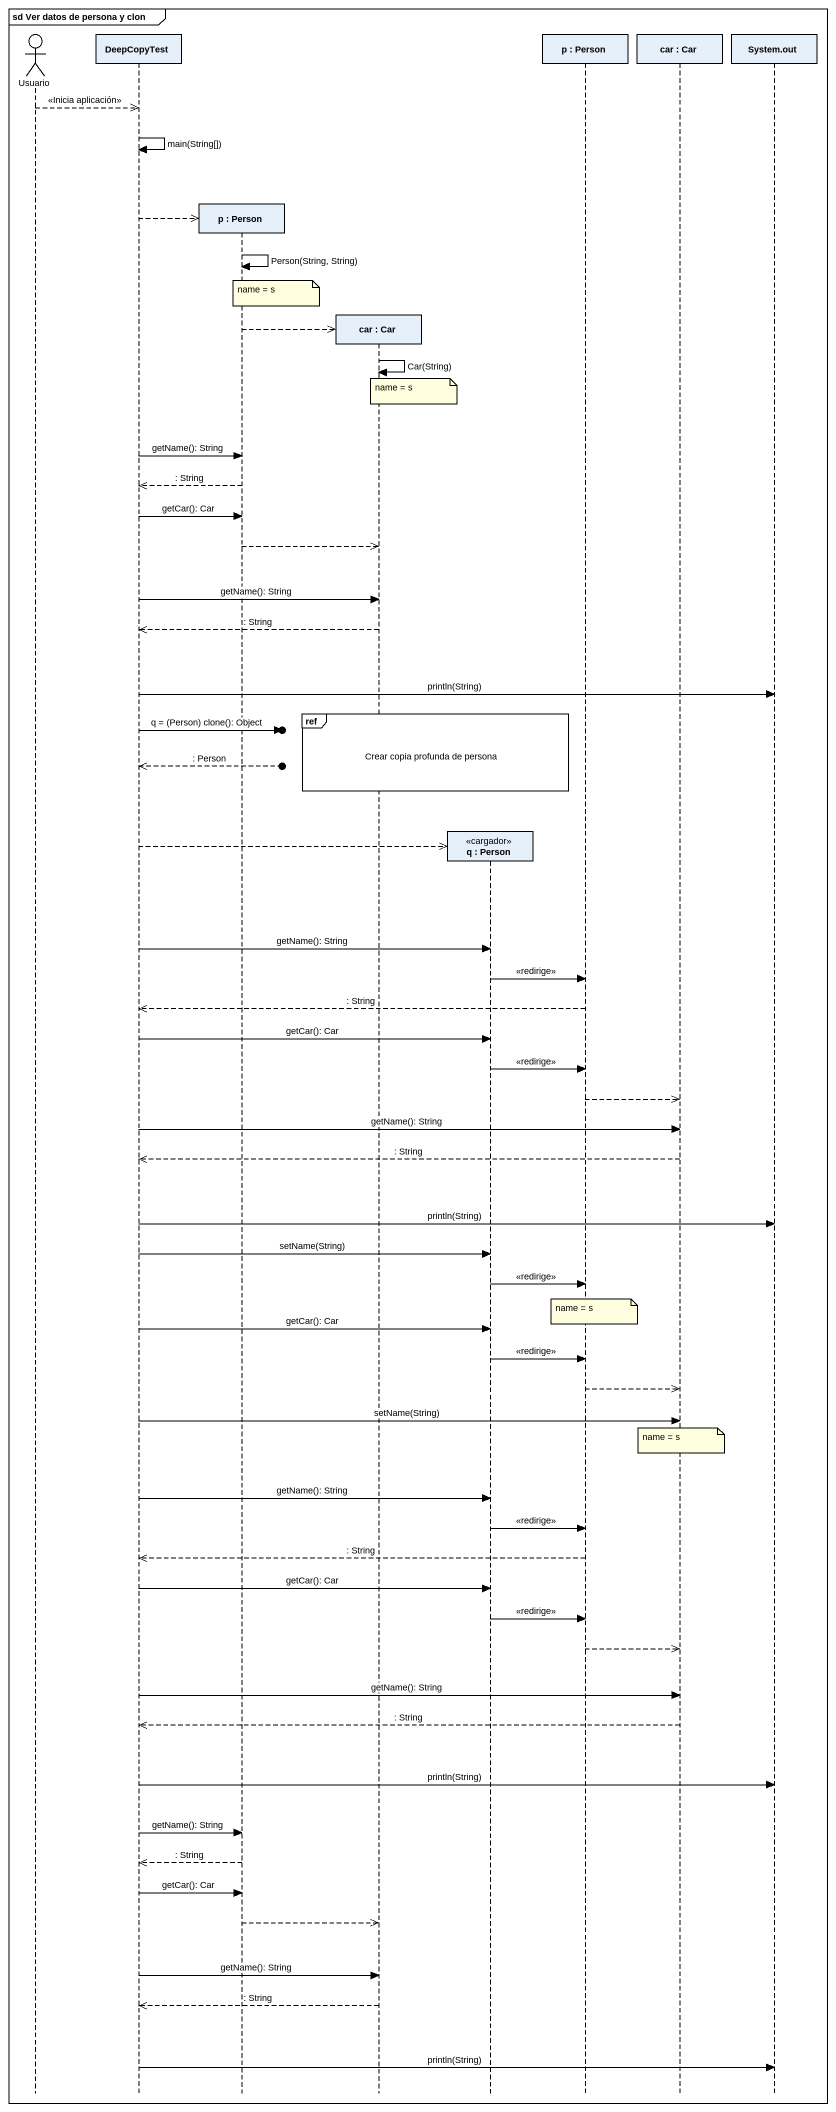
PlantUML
@startuml
mainframe sd Ver datos de persona y clon
hide footbox
actor Usuario
participant DeepCopyTest
participant "p : Person" as p
participant "car : Car" as car
participant "q : Person" as q <<cargador>>
participant "p : Person" as p_2
participant "car : Car" as car_2
participant "System.out" as System_out

Usuario -->> DeepCopyTest : <<Inicia aplicación>>
DeepCopyTest -> DeepCopyTest : main(String[])
DeepCopyTest -->> p **
p -> p : Person(String, String)
note over p : name = s
p -->> car **
car -> car : Car(String)
note over car : name = s
DeepCopyTest -> p : getName(): String
p -->> DeepCopyTest : : String
DeepCopyTest -> p : getCar(): Car
p -->> car
DeepCopyTest -> car : getName(): String
car -->> DeepCopyTest : : String
DeepCopyTest -> System_out : println(String)
ref over car, q : Crear copia profunda de persona
DeepCopyTest ->o] : q = (Person) clone(): Object
DeepCopyTest <<--o] : : Person
DeepCopyTest -->> q **
DeepCopyTest -> q : getName(): String
q -> p_2 : <<redirige>>
p_2 -->> DeepCopyTest : : String
DeepCopyTest -> q : getCar(): Car
q -> p_2 : <<redirige>>
p_2 -->> car_2
DeepCopyTest -> car_2 : getName(): String
car_2 -->> DeepCopyTest : : String
DeepCopyTest -> System_out : println(String)
DeepCopyTest -> q : setName(String)
q -> p_2 : <<redirige>>
note over p_2 : name = s
DeepCopyTest -> q : getCar(): Car
q -> p_2 : <<redirige>>
p_2 -->> car_2
DeepCopyTest -> car_2 : setName(String)
note over car_2 : name = s
DeepCopyTest -> q : getName(): String
q -> p_2 : <<redirige>>
p_2 -->> DeepCopyTest : : String
DeepCopyTest -> q : getCar(): Car
q -> p_2 : <<redirige>>
p_2 -->> car_2
DeepCopyTest -> car_2 : getName(): String
car_2 -->> DeepCopyTest : : String
DeepCopyTest -> System_out : println(String)
DeepCopyTest -> p : getName(): String
p -->> DeepCopyTest : : String
DeepCopyTest -> p : getCar(): Car
p -->> car
DeepCopyTest -> car : getName(): String
car -->> DeepCopyTest : : String
DeepCopyTest -> System_out : println(String)
@enduml
